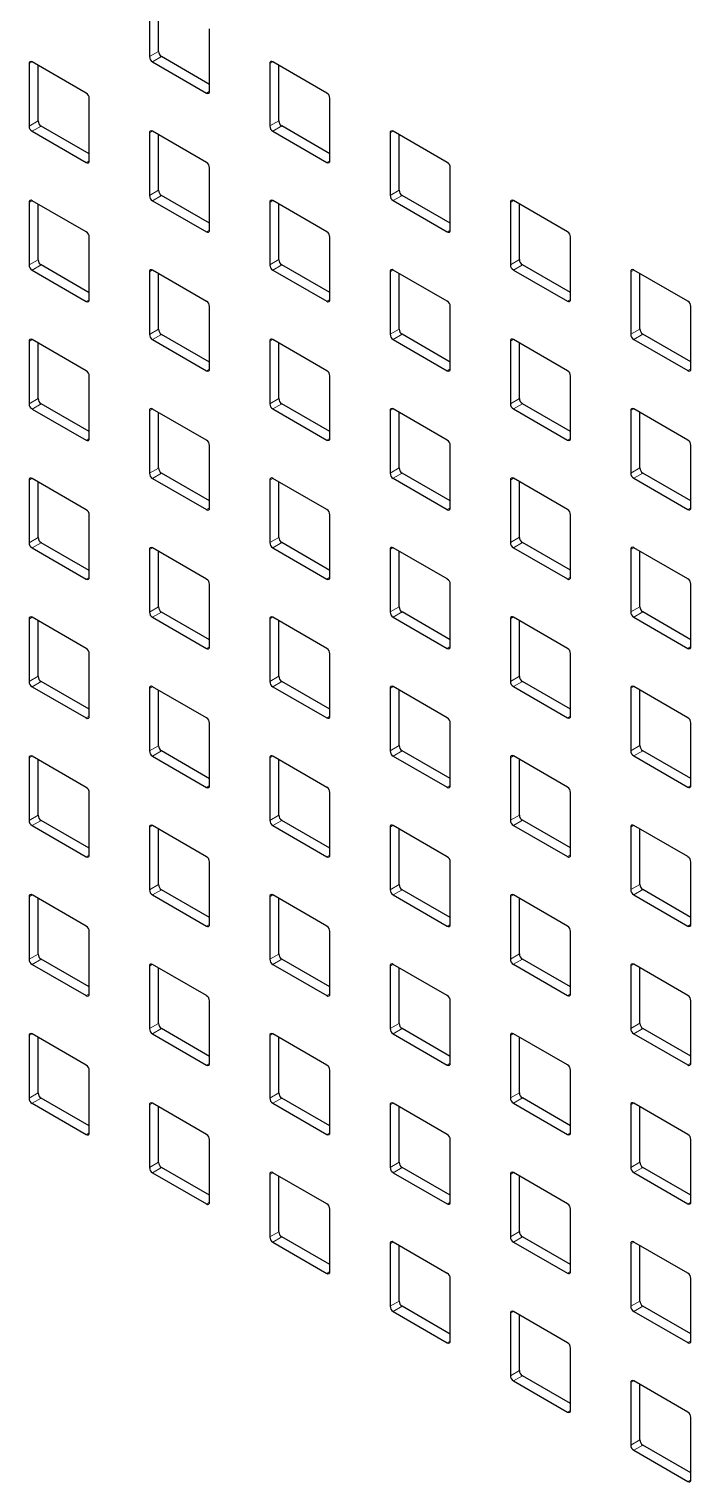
# Model space of a CAD drawing. Header units: millimetres. Extents: x -218071 to -203542, y 15363 to 51382.
# Drawn here: x -217074.35 to -217066.57, y 50834.92 to 50852 of the extents above; entities that cross this region are included whole.
import ezdxf

# ---------------------------------------------------------------- set-up
doc = ezdxf.new("R2010")
doc.units = ezdxf.units.MM
doc.header["$LTSCALE"] = 4
doc.layers.add('TPF-EQUIPEMENT', color=7, linetype='Continuous')

msp = doc.modelspace()

# ---------------------------------------------------------------- linework, layer by layer
at = {"layer": 'TPF-EQUIPEMENT', "color": 7, "linetype": 'Continuous', "lineweight": 25}
for p, q in [((-217072.935, 50852.415), (-217072.935, 50851.68)), ((-217072.829, 50851.741), (-217072.829, 50852.394)), ((-217072.228, 50851.272), (-217072.228, 50852.007)), ((-217072.228, 50851.353), (-217072.794, 50851.68)), ((-217074.349, 50851.598), (-217074.349, 50850.863)), ((-217073.678, 50851.251), (-217074.314, 50851.618)), ((-217074.243, 50850.924), (-217074.243, 50851.577)), ((-217072.9, 50851.619), (-217072.263, 50851.251)), ((-217071.521, 50851.599), (-217071.521, 50850.864)), ((-217070.849, 50851.252), (-217071.486, 50851.619)), ((-217071.415, 50850.925), (-217071.415, 50851.578)), ((-217073.642, 50850.455), (-217073.642, 50851.19)), ((-217070.814, 50850.456), (-217070.814, 50851.191)), ((-217074.314, 50850.802), (-217073.678, 50850.434)), ((-217073.642, 50850.536), (-217074.208, 50850.863)), ((-217072.263, 50850.435), (-217072.9, 50850.802)), ((-217071.486, 50850.802), (-217070.849, 50850.435)), ((-217070.814, 50850.537), (-217071.379, 50850.864)), ((-217069.435, 50850.436), (-217070.071, 50850.803)), ((-217072.935, 50850.782), (-217072.935, 50850.047)), ((-217072.829, 50850.108), (-217072.829, 50850.761)), ((-217070.107, 50850.782), (-217070.107, 50850.047)), ((-217070.001, 50850.109), (-217070.001, 50850.762)), ((-217072.228, 50849.639), (-217072.228, 50850.373)), ((-217069.4, 50849.639), (-217069.4, 50850.374)), ((-217074.349, 50849.965), (-217074.349, 50849.23)), ((-217073.678, 50849.618), (-217074.314, 50849.985)), ((-217074.243, 50849.291), (-217074.243, 50849.944)), ((-217072.9, 50849.985), (-217072.263, 50849.618)), ((-217072.228, 50849.72), (-217072.794, 50850.047)), ((-217071.521, 50849.965), (-217071.521, 50849.23)), ((-217070.849, 50849.619), (-217071.486, 50849.986)), ((-217071.415, 50849.292), (-217071.415, 50849.945)), ((-217070.071, 50849.986), (-217069.435, 50849.619)), ((-217069.4, 50849.721), (-217069.965, 50850.047)), ((-217068.692, 50849.966), (-217068.692, 50849.231)), ((-217068.021, 50849.619), (-217068.657, 50849.987)), ((-217068.586, 50849.292), (-217068.586, 50849.946)), ((-217073.642, 50848.821), (-217073.642, 50849.556)), ((-217070.814, 50848.822), (-217070.814, 50849.557)), ((-217067.985, 50848.823), (-217067.985, 50849.558)), ((-217074.314, 50849.168), (-217073.678, 50848.801)), ((-217073.642, 50848.903), (-217074.208, 50849.23)), ((-217072.935, 50849.148), (-217072.935, 50848.413)), ((-217072.263, 50848.801), (-217072.9, 50849.169)), ((-217072.829, 50848.475), (-217072.829, 50849.128)), ((-217071.486, 50849.169), (-217070.849, 50848.802)), ((-217070.814, 50848.904), (-217071.379, 50849.23)), ((-217070.107, 50849.149), (-217070.107, 50848.414)), ((-217069.435, 50848.802), (-217070.071, 50849.17)), ((-217070.001, 50848.475), (-217070.001, 50849.129)), ((-217068.657, 50849.17), (-217068.021, 50848.803)), ((-217067.985, 50848.905), (-217068.551, 50849.231)), ((-217067.278, 50849.15), (-217067.278, 50848.415)), ((-217066.607, 50848.803), (-217067.243, 50849.17)), ((-217067.172, 50848.476), (-217067.172, 50849.13)), ((-217069.4, 50848.006), (-217069.4, 50848.741)), ((-217066.571, 50848.007), (-217066.571, 50848.742)), ((-217072.228, 50848.005), (-217072.228, 50848.74)), ((-217072.228, 50848.087), (-217072.794, 50848.413)), ((-217069.4, 50848.088), (-217069.965, 50848.414)), ((-217066.571, 50848.089), (-217067.137, 50848.415)), ((-217074.349, 50848.331), (-217074.349, 50847.596)), ((-217073.678, 50847.984), (-217074.314, 50848.352)), ((-217074.243, 50847.657), (-217074.243, 50848.311)), ((-217072.9, 50848.352), (-217072.263, 50847.985)), ((-217071.521, 50848.332), (-217071.521, 50847.597)), ((-217070.849, 50847.985), (-217071.486, 50848.353)), ((-217071.415, 50847.658), (-217071.415, 50848.312)), ((-217070.071, 50848.353), (-217069.435, 50847.986)), ((-217068.692, 50848.333), (-217068.692, 50847.598)), ((-217068.021, 50847.986), (-217068.657, 50848.353)), ((-217068.586, 50847.659), (-217068.586, 50848.313)), ((-217067.243, 50848.354), (-217066.607, 50847.987)), ((-217073.642, 50847.188), (-217073.642, 50847.923)), ((-217070.814, 50847.189), (-217070.814, 50847.924)), ((-217067.985, 50847.19), (-217067.985, 50847.925)), ((-217073.642, 50847.27), (-217074.208, 50847.596)), ((-217070.814, 50847.271), (-217071.379, 50847.597)), ((-217067.985, 50847.271), (-217068.551, 50847.598)), ((-217074.314, 50847.535), (-217073.678, 50847.168)), ((-217072.935, 50847.515), (-217072.935, 50846.78)), ((-217072.263, 50847.168), (-217072.9, 50847.535)), ((-217072.829, 50846.841), (-217072.829, 50847.495)), ((-217071.486, 50847.536), (-217070.849, 50847.169)), ((-217070.107, 50847.516), (-217070.107, 50846.781)), ((-217069.435, 50847.169), (-217070.071, 50847.536)), ((-217070.001, 50846.842), (-217070.001, 50847.496)), ((-217068.657, 50847.537), (-217068.021, 50847.169)), ((-217067.278, 50847.517), (-217067.278, 50846.782)), ((-217066.607, 50847.17), (-217067.243, 50847.537)), ((-217067.172, 50846.843), (-217067.172, 50847.496)), ((-217072.228, 50846.372), (-217072.228, 50847.107)), ((-217069.4, 50846.373), (-217069.4, 50847.108)), ((-217066.571, 50846.374), (-217066.571, 50847.109)), ((-217074.349, 50846.698), (-217074.349, 50845.963)), ((-217073.678, 50846.351), (-217074.314, 50846.718)), ((-217072.9, 50846.719), (-217072.263, 50846.352)), ((-217072.228, 50846.454), (-217072.794, 50846.78)), ((-217071.521, 50846.699), (-217071.521, 50845.964)), ((-217070.849, 50846.352), (-217071.486, 50846.719)), ((-217070.071, 50846.72), (-217069.435, 50846.352)), ((-217069.4, 50846.454), (-217069.965, 50846.781)), ((-217068.692, 50846.7), (-217068.692, 50845.965)), ((-217068.021, 50846.353), (-217068.657, 50846.72)), ((-217067.243, 50846.721), (-217066.607, 50846.353)), ((-217066.571, 50846.455), (-217067.137, 50846.782)), ((-217074.243, 50846.024), (-217074.243, 50846.678)), ((-217071.415, 50846.025), (-217071.415, 50846.678)), ((-217068.586, 50846.026), (-217068.586, 50846.679)), ((-217073.642, 50845.555), (-217073.642, 50846.29)), ((-217070.814, 50845.556), (-217070.814, 50846.291)), ((-217067.985, 50845.557), (-217067.985, 50846.292)), ((-217074.314, 50845.902), (-217073.678, 50845.534)), ((-217073.642, 50845.636), (-217074.208, 50845.963)), ((-217072.935, 50845.882), (-217072.935, 50845.147)), ((-217072.263, 50845.535), (-217072.9, 50845.902)), ((-217072.829, 50845.208), (-217072.829, 50845.861)), ((-217071.486, 50845.903), (-217070.849, 50845.535)), ((-217070.814, 50845.637), (-217071.379, 50845.964)), ((-217070.107, 50845.883), (-217070.107, 50845.148)), ((-217069.435, 50845.536), (-217070.071, 50845.903)), ((-217070.001, 50845.209), (-217070.001, 50845.862)), ((-217068.657, 50845.903), (-217068.021, 50845.536)), ((-217067.985, 50845.638), (-217068.551, 50845.965)), ((-217067.278, 50845.883), (-217067.278, 50845.149)), ((-217066.607, 50845.537), (-217067.243, 50845.904)), ((-217067.172, 50845.21), (-217067.172, 50845.863)), ((-217072.228, 50844.739), (-217072.228, 50845.474)), ((-217069.4, 50844.74), (-217069.4, 50845.475)), ((-217066.571, 50844.74), (-217066.571, 50845.475)), ((-217074.349, 50845.065), (-217074.349, 50844.33)), ((-217073.678, 50844.718), (-217074.314, 50845.085)), ((-217074.243, 50844.391), (-217074.243, 50845.044)), ((-217072.9, 50845.086), (-217072.263, 50844.718)), ((-217072.228, 50844.82), (-217072.794, 50845.147)), ((-217071.521, 50845.066), (-217071.521, 50844.331)), ((-217070.849, 50844.719), (-217071.486, 50845.086)), ((-217071.415, 50844.392), (-217071.415, 50845.045)), ((-217070.071, 50845.086), (-217069.435, 50844.719)), ((-217069.4, 50844.821), (-217069.965, 50845.148)), ((-217068.692, 50845.066), (-217068.692, 50844.331)), ((-217068.021, 50844.72), (-217068.657, 50845.087)), ((-217068.586, 50844.393), (-217068.586, 50845.046)), ((-217067.243, 50845.087), (-217066.607, 50844.72)), ((-217066.571, 50844.822), (-217067.137, 50845.148)), ((-217073.642, 50843.922), (-217073.642, 50844.657)), ((-217070.814, 50843.922), (-217070.814, 50844.657)), ((-217067.985, 50843.923), (-217067.985, 50844.658)), ((-217073.642, 50844.003), (-217074.208, 50844.33)), ((-217070.814, 50844.004), (-217071.379, 50844.331)), ((-217067.985, 50844.005), (-217068.551, 50844.331)), ((-217074.314, 50844.268), (-217073.678, 50843.901)), ((-217072.935, 50844.248), (-217072.935, 50843.513)), ((-217072.263, 50843.902), (-217072.9, 50844.269)), ((-217072.829, 50843.575), (-217072.829, 50844.228)), ((-217071.486, 50844.269), (-217070.849, 50843.902)), ((-217070.107, 50844.249), (-217070.107, 50843.514)), ((-217069.435, 50843.902), (-217070.071, 50844.27)), ((-217070.001, 50843.576), (-217070.001, 50844.229)), ((-217068.657, 50844.27), (-217068.021, 50843.903)), ((-217067.278, 50844.25), (-217067.278, 50843.515)), ((-217066.607, 50843.903), (-217067.243, 50844.271)), ((-217067.172, 50843.576), (-217067.172, 50844.23)), ((-217072.228, 50843.105), (-217072.228, 50843.84)), ((-217069.4, 50843.106), (-217069.4, 50843.841)), ((-217066.571, 50843.107), (-217066.571, 50843.842)), ((-217073.678, 50843.085), (-217074.314, 50843.452)), ((-217072.9, 50843.452), (-217072.263, 50843.085)), ((-217072.228, 50843.187), (-217072.794, 50843.513)), ((-217070.849, 50843.085), (-217071.486, 50843.453)), ((-217070.071, 50843.453), (-217069.435, 50843.086)), ((-217069.4, 50843.188), (-217069.965, 50843.514)), ((-217068.021, 50843.086), (-217068.657, 50843.454)), ((-217067.243, 50843.454), (-217066.607, 50843.087)), ((-217066.571, 50843.189), (-217067.137, 50843.515)), ((-217074.349, 50843.431), (-217074.349, 50842.696)), ((-217074.243, 50842.758), (-217074.243, 50843.411)), ((-217071.521, 50843.432), (-217071.521, 50842.697)), ((-217071.415, 50842.758), (-217071.415, 50843.412)), ((-217068.692, 50843.433), (-217068.692, 50842.698)), ((-217068.586, 50842.759), (-217068.586, 50843.413)), ((-217073.642, 50842.288), (-217073.642, 50843.023)), ((-217070.814, 50842.289), (-217070.814, 50843.024)), ((-217067.985, 50842.29), (-217067.985, 50843.025)), ((-217074.314, 50842.635), (-217073.678, 50842.268)), ((-217073.642, 50842.37), (-217074.208, 50842.696)), ((-217072.935, 50842.615), (-217072.935, 50841.88)), ((-217072.263, 50842.268), (-217072.9, 50842.636)), ((-217072.829, 50841.941), (-217072.829, 50842.595)), ((-217071.486, 50842.636), (-217070.849, 50842.269)), ((-217070.814, 50842.371), (-217071.379, 50842.697)), ((-217070.107, 50842.616), (-217070.107, 50841.881)), ((-217069.435, 50842.269), (-217070.071, 50842.636)), ((-217070.001, 50841.942), (-217070.001, 50842.596)), ((-217068.657, 50842.637), (-217068.021, 50842.27)), ((-217067.985, 50842.372), (-217068.551, 50842.698)), ((-217067.278, 50842.617), (-217067.278, 50841.882)), ((-217066.607, 50842.27), (-217067.243, 50842.637)), ((-217067.172, 50841.943), (-217067.172, 50842.597)), ((-217072.228, 50841.472), (-217072.228, 50842.207)), ((-217069.4, 50841.473), (-217069.4, 50842.208)), ((-217066.571, 50841.474), (-217066.571, 50842.209)), ((-217074.349, 50841.798), (-217074.349, 50841.063)), ((-217073.678, 50841.451), (-217074.314, 50841.819)), ((-217074.243, 50841.124), (-217074.243, 50841.778)), ((-217072.9, 50841.819), (-217072.263, 50841.452)), ((-217072.228, 50841.554), (-217072.794, 50841.88)), ((-217071.521, 50841.799), (-217071.521, 50841.064)), ((-217070.849, 50841.452), (-217071.486, 50841.819)), ((-217071.415, 50841.125), (-217071.415, 50841.779)), ((-217070.071, 50841.82), (-217069.435, 50841.453)), ((-217069.4, 50841.555), (-217069.965, 50841.881)), ((-217068.692, 50841.8), (-217068.692, 50841.065)), ((-217068.021, 50841.453), (-217068.657, 50841.82)), ((-217068.586, 50841.126), (-217068.586, 50841.779)), ((-217067.243, 50841.821), (-217066.607, 50841.453)), ((-217066.571, 50841.555), (-217067.137, 50841.882)), ((-217073.642, 50840.655), (-217073.642, 50841.39)), ((-217070.814, 50840.656), (-217070.814, 50841.391)), ((-217067.985, 50840.657), (-217067.985, 50841.392)), ((-217073.642, 50840.737), (-217074.208, 50841.063)), ((-217070.814, 50840.737), (-217071.379, 50841.064)), ((-217067.985, 50840.738), (-217068.551, 50841.065)), ((-217074.314, 50841.002), (-217073.678, 50840.635)), ((-217072.935, 50840.982), (-217072.935, 50840.247)), ((-217072.263, 50840.635), (-217072.9, 50841.002)), ((-217072.829, 50840.308), (-217072.829, 50840.962)), ((-217071.486, 50841.003), (-217070.849, 50840.635)), ((-217070.107, 50840.983), (-217070.107, 50840.248)), ((-217069.435, 50840.636), (-217070.071, 50841.003)), ((-217070.001, 50840.309), (-217070.001, 50840.962)), ((-217068.657, 50841.004), (-217068.021, 50840.636)), ((-217067.278, 50840.984), (-217067.278, 50840.249)), ((-217066.607, 50840.637), (-217067.243, 50841.004)), ((-217067.172, 50840.31), (-217067.172, 50840.963)), ((-217072.228, 50839.839), (-217072.228, 50840.574)), ((-217069.4, 50839.84), (-217069.4, 50840.575)), ((-217066.571, 50839.841), (-217066.571, 50840.576)), ((-217072.228, 50839.92), (-217072.794, 50840.247)), ((-217069.4, 50839.921), (-217069.965, 50840.248)), ((-217066.571, 50839.922), (-217067.137, 50840.249)), ((-217074.349, 50840.165), (-217074.349, 50839.43)), ((-217073.678, 50839.818), (-217074.314, 50840.185)), ((-217074.243, 50839.491), (-217074.243, 50840.144)), ((-217072.9, 50840.186), (-217072.263, 50839.818)), ((-217071.521, 50840.166), (-217071.521, 50839.431)), ((-217070.849, 50839.819), (-217071.486, 50840.186)), ((-217071.415, 50839.492), (-217071.415, 50840.145)), ((-217070.071, 50840.187), (-217069.435, 50839.819)), ((-217068.692, 50840.167), (-217068.692, 50839.432)), ((-217068.021, 50839.82), (-217068.657, 50840.187)), ((-217068.586, 50839.493), (-217068.586, 50840.146)), ((-217067.243, 50840.187), (-217066.607, 50839.82)), ((-217073.642, 50839.022), (-217073.642, 50839.757)), ((-217070.814, 50839.023), (-217070.814, 50839.758)), ((-217067.985, 50839.023), (-217067.985, 50839.758)), ((-217074.314, 50839.369), (-217073.678, 50839.001)), ((-217073.642, 50839.103), (-217074.208, 50839.43)), ((-217072.935, 50839.349), (-217072.935, 50838.614)), ((-217072.263, 50839.002), (-217072.9, 50839.369)), ((-217071.486, 50839.369), (-217070.849, 50839.002)), ((-217070.814, 50839.104), (-217071.379, 50839.431)), ((-217070.107, 50839.349), (-217070.107, 50838.615)), ((-217069.435, 50839.003), (-217070.071, 50839.37)), ((-217068.657, 50839.37), (-217068.021, 50839.003)), ((-217067.985, 50839.105), (-217068.551, 50839.432)), ((-217067.278, 50839.35), (-217067.278, 50838.615)), ((-217066.607, 50839.003), (-217067.243, 50839.371)), ((-217072.829, 50838.675), (-217072.829, 50839.328)), ((-217070.001, 50838.676), (-217070.001, 50839.329)), ((-217067.172, 50838.677), (-217067.172, 50839.33)), ((-217072.228, 50838.206), (-217072.228, 50838.941)), ((-217069.4, 50838.206), (-217069.4, 50838.941)), ((-217066.571, 50838.207), (-217066.571, 50838.942)), ((-217072.9, 50838.552), (-217072.263, 50838.185)), ((-217072.228, 50838.287), (-217072.794, 50838.614)), ((-217071.521, 50838.532), (-217071.521, 50837.797)), ((-217070.849, 50838.186), (-217071.486, 50838.553)), ((-217071.415, 50837.859), (-217071.415, 50838.512)), ((-217070.071, 50838.553), (-217069.435, 50838.186)), ((-217069.4, 50838.288), (-217069.965, 50838.614)), ((-217068.692, 50838.533), (-217068.692, 50837.798)), ((-217068.021, 50838.186), (-217068.657, 50838.554)), ((-217068.586, 50837.86), (-217068.586, 50838.513)), ((-217067.243, 50838.554), (-217066.607, 50838.187)), ((-217066.571, 50838.289), (-217067.137, 50838.615)), ((-217070.814, 50837.389), (-217070.814, 50838.124)), ((-217067.985, 50837.39), (-217067.985, 50838.125)), ((-217071.486, 50837.736), (-217070.849, 50837.369)), ((-217070.814, 50837.471), (-217071.379, 50837.797)), ((-217070.107, 50837.716), (-217070.107, 50836.981)), ((-217069.435, 50837.369), (-217070.071, 50837.737)), ((-217070.001, 50837.042), (-217070.001, 50837.696)), ((-217068.657, 50837.737), (-217068.021, 50837.37)), ((-217067.985, 50837.472), (-217068.551, 50837.798)), ((-217067.278, 50837.717), (-217067.278, 50836.982)), ((-217066.607, 50837.37), (-217067.243, 50837.737)), ((-217067.172, 50837.043), (-217067.172, 50837.697)), ((-217069.4, 50836.573), (-217069.4, 50837.308)), ((-217066.571, 50836.574), (-217066.571, 50837.309)), ((-217069.4, 50836.655), (-217069.965, 50836.981)), ((-217066.571, 50836.656), (-217067.137, 50836.982)), ((-217070.071, 50836.92), (-217069.435, 50836.553)), ((-217068.692, 50836.9), (-217068.692, 50836.165)), ((-217068.021, 50836.553), (-217068.657, 50836.92)), ((-217068.586, 50836.226), (-217068.586, 50836.88)), ((-217067.243, 50836.921), (-217066.607, 50836.554)), ((-217067.985, 50835.757), (-217067.985, 50836.492)), ((-217068.657, 50836.104), (-217068.021, 50835.736)), ((-217067.985, 50835.839), (-217068.551, 50836.165)), ((-217066.607, 50835.737), (-217067.243, 50836.104)), ((-217067.278, 50836.084), (-217067.278, 50835.349)), ((-217067.172, 50835.41), (-217067.172, 50836.063)), ((-217066.571, 50834.941), (-217066.571, 50835.676)), ((-217067.243, 50835.288), (-217066.607, 50834.92)), ((-217066.571, 50835.022), (-217067.137, 50835.349))]:
    msp.add_line(p, q, dxfattribs=at)
at = {"layer": 'TPF-EQUIPEMENT', "color": 8, "linetype": 'Continuous', "lineweight": 18}
for p, q in [((-217072.829, 50851.741), (-217072.935, 50851.68)), ((-217072.794, 50851.68), (-217072.9, 50851.619)), ((-217074.314, 50851.618), (-217074.349, 50851.598)), ((-217071.486, 50851.619), (-217071.521, 50851.599)), ((-217072.228, 50851.272), (-217072.263, 50851.251)), ((-217074.243, 50850.924), (-217074.349, 50850.863)), ((-217074.208, 50850.863), (-217074.314, 50850.802)), ((-217072.9, 50850.802), (-217072.935, 50850.782)), ((-217071.415, 50850.925), (-217071.521, 50850.864)), ((-217071.379, 50850.864), (-217071.486, 50850.802)), ((-217070.071, 50850.803), (-217070.107, 50850.782)), ((-217073.642, 50850.455), (-217073.678, 50850.434)), ((-217070.814, 50850.456), (-217070.849, 50850.435)), ((-217072.829, 50850.108), (-217072.935, 50850.047)), ((-217070.001, 50850.109), (-217070.107, 50850.047)), ((-217074.314, 50849.985), (-217074.349, 50849.965)), ((-217072.794, 50850.047), (-217072.9, 50849.985)), ((-217071.486, 50849.986), (-217071.521, 50849.965)), ((-217069.965, 50850.047), (-217070.071, 50849.986)), ((-217068.657, 50849.987), (-217068.692, 50849.966)), ((-217072.228, 50849.638), (-217072.263, 50849.618)), ((-217069.4, 50849.639), (-217069.435, 50849.619)), ((-217074.243, 50849.291), (-217074.349, 50849.23)), ((-217071.415, 50849.292), (-217071.521, 50849.23)), ((-217068.586, 50849.292), (-217068.692, 50849.231)), ((-217074.208, 50849.23), (-217074.314, 50849.168)), ((-217072.9, 50849.169), (-217072.935, 50849.148)), ((-217071.379, 50849.23), (-217071.486, 50849.169)), ((-217070.071, 50849.17), (-217070.107, 50849.149)), ((-217068.551, 50849.231), (-217068.657, 50849.17)), ((-217067.243, 50849.17), (-217067.278, 50849.15)), ((-217073.642, 50848.821), (-217073.678, 50848.801)), ((-217070.814, 50848.822), (-217070.849, 50848.802)), ((-217067.985, 50848.823), (-217068.021, 50848.803)), ((-217072.829, 50848.475), (-217072.935, 50848.413)), ((-217072.794, 50848.413), (-217072.9, 50848.352)), ((-217070.001, 50848.475), (-217070.107, 50848.414)), ((-217069.965, 50848.414), (-217070.071, 50848.353)), ((-217067.172, 50848.476), (-217067.278, 50848.415)), ((-217067.137, 50848.415), (-217067.243, 50848.354)), ((-217074.314, 50848.352), (-217074.349, 50848.331)), ((-217071.486, 50848.353), (-217071.521, 50848.332)), ((-217068.657, 50848.353), (-217068.692, 50848.333)), ((-217072.228, 50848.005), (-217072.263, 50847.985)), ((-217069.4, 50848.006), (-217069.435, 50847.986)), ((-217066.571, 50848.007), (-217066.607, 50847.987)), ((-217074.243, 50847.657), (-217074.349, 50847.596)), ((-217074.208, 50847.596), (-217074.314, 50847.535)), ((-217071.415, 50847.658), (-217071.521, 50847.597)), ((-217071.379, 50847.597), (-217071.486, 50847.536)), ((-217068.586, 50847.659), (-217068.692, 50847.598)), ((-217068.551, 50847.598), (-217068.657, 50847.537)), ((-217072.9, 50847.535), (-217072.935, 50847.515)), ((-217070.071, 50847.536), (-217070.107, 50847.516)), ((-217067.243, 50847.537), (-217067.278, 50847.517)), ((-217073.642, 50847.188), (-217073.678, 50847.168)), ((-217070.814, 50847.189), (-217070.849, 50847.169)), ((-217067.985, 50847.19), (-217068.021, 50847.169)), ((-217074.314, 50846.718), (-217074.349, 50846.698)), ((-217072.829, 50846.841), (-217072.935, 50846.78)), ((-217072.794, 50846.78), (-217072.9, 50846.719)), ((-217071.486, 50846.719), (-217071.521, 50846.699)), ((-217070.001, 50846.842), (-217070.107, 50846.781)), ((-217069.965, 50846.781), (-217070.071, 50846.72)), ((-217068.657, 50846.72), (-217068.692, 50846.7)), ((-217067.172, 50846.843), (-217067.278, 50846.782)), ((-217067.137, 50846.782), (-217067.243, 50846.721)), ((-217072.228, 50846.372), (-217072.263, 50846.352)), ((-217069.4, 50846.373), (-217069.435, 50846.352)), ((-217066.571, 50846.374), (-217066.607, 50846.353)), ((-217074.243, 50846.024), (-217074.349, 50845.963)), ((-217071.415, 50846.025), (-217071.521, 50845.964)), ((-217068.586, 50846.026), (-217068.692, 50845.965)), ((-217074.208, 50845.963), (-217074.314, 50845.902)), ((-217072.9, 50845.902), (-217072.935, 50845.882)), ((-217071.379, 50845.964), (-217071.486, 50845.903)), ((-217070.071, 50845.903), (-217070.107, 50845.883)), ((-217068.551, 50845.965), (-217068.657, 50845.903)), ((-217067.243, 50845.904), (-217067.278, 50845.883)), ((-217073.642, 50845.555), (-217073.678, 50845.534)), ((-217070.814, 50845.556), (-217070.849, 50845.535)), ((-217067.985, 50845.557), (-217068.021, 50845.536)), ((-217072.829, 50845.208), (-217072.935, 50845.147)), ((-217070.001, 50845.209), (-217070.107, 50845.148)), ((-217067.172, 50845.21), (-217067.278, 50845.149)), ((-217074.314, 50845.085), (-217074.349, 50845.065)), ((-217072.794, 50845.147), (-217072.9, 50845.086)), ((-217071.486, 50845.086), (-217071.521, 50845.066)), ((-217069.965, 50845.148), (-217070.071, 50845.086)), ((-217068.657, 50845.087), (-217068.692, 50845.066)), ((-217067.137, 50845.148), (-217067.243, 50845.087)), ((-217072.228, 50844.739), (-217072.263, 50844.718)), ((-217069.4, 50844.74), (-217069.435, 50844.719)), ((-217066.571, 50844.74), (-217066.607, 50844.72)), ((-217074.243, 50844.391), (-217074.349, 50844.33)), ((-217074.208, 50844.33), (-217074.314, 50844.268)), ((-217071.415, 50844.392), (-217071.521, 50844.331)), ((-217071.379, 50844.331), (-217071.486, 50844.269)), ((-217068.586, 50844.393), (-217068.692, 50844.331)), ((-217068.551, 50844.331), (-217068.657, 50844.27)), ((-217072.9, 50844.269), (-217072.935, 50844.248)), ((-217070.071, 50844.27), (-217070.107, 50844.249)), ((-217067.243, 50844.271), (-217067.278, 50844.25)), ((-217073.642, 50843.922), (-217073.678, 50843.901)), ((-217070.814, 50843.922), (-217070.849, 50843.902)), ((-217067.985, 50843.923), (-217068.021, 50843.903)), ((-217074.314, 50843.452), (-217074.349, 50843.431)), ((-217072.829, 50843.575), (-217072.935, 50843.513)), ((-217072.794, 50843.513), (-217072.9, 50843.452)), ((-217071.486, 50843.453), (-217071.521, 50843.432)), ((-217070.001, 50843.576), (-217070.107, 50843.514)), ((-217069.965, 50843.514), (-217070.071, 50843.453)), ((-217068.657, 50843.454), (-217068.692, 50843.433)), ((-217067.172, 50843.576), (-217067.278, 50843.515)), ((-217067.137, 50843.515), (-217067.243, 50843.454)), ((-217072.228, 50843.105), (-217072.263, 50843.085)), ((-217069.4, 50843.106), (-217069.435, 50843.086)), ((-217066.571, 50843.107), (-217066.607, 50843.087)), ((-217068.586, 50842.759), (-217068.692, 50842.698)), ((-217074.243, 50842.758), (-217074.349, 50842.696)), ((-217074.208, 50842.696), (-217074.314, 50842.635)), ((-217072.9, 50842.636), (-217072.935, 50842.615)), ((-217071.415, 50842.758), (-217071.521, 50842.697)), ((-217071.379, 50842.697), (-217071.486, 50842.636)), ((-217070.071, 50842.636), (-217070.107, 50842.616)), ((-217068.551, 50842.698), (-217068.657, 50842.637)), ((-217067.243, 50842.637), (-217067.278, 50842.617)), ((-217073.642, 50842.288), (-217073.678, 50842.268)), ((-217070.814, 50842.289), (-217070.849, 50842.269)), ((-217067.985, 50842.29), (-217068.021, 50842.27)), ((-217072.829, 50841.941), (-217072.935, 50841.88)), ((-217070.001, 50841.942), (-217070.107, 50841.881)), ((-217067.172, 50841.943), (-217067.278, 50841.882)), ((-217074.314, 50841.819), (-217074.349, 50841.798)), ((-217072.794, 50841.88), (-217072.9, 50841.819)), ((-217071.486, 50841.819), (-217071.521, 50841.799)), ((-217069.965, 50841.881), (-217070.071, 50841.82)), ((-217068.657, 50841.82), (-217068.692, 50841.8)), ((-217067.137, 50841.882), (-217067.243, 50841.821)), ((-217072.228, 50841.472), (-217072.263, 50841.452)), ((-217069.4, 50841.473), (-217069.435, 50841.453)), ((-217066.571, 50841.474), (-217066.607, 50841.453)), ((-217074.243, 50841.124), (-217074.349, 50841.063)), ((-217074.208, 50841.063), (-217074.314, 50841.002)), ((-217071.415, 50841.125), (-217071.521, 50841.064)), ((-217071.379, 50841.064), (-217071.486, 50841.003)), ((-217068.586, 50841.126), (-217068.692, 50841.065)), ((-217068.551, 50841.065), (-217068.657, 50841.004)), ((-217072.9, 50841.002), (-217072.935, 50840.982)), ((-217070.071, 50841.003), (-217070.107, 50840.983)), ((-217067.243, 50841.004), (-217067.278, 50840.984)), ((-217073.642, 50840.655), (-217073.678, 50840.635)), ((-217070.814, 50840.656), (-217070.849, 50840.635)), ((-217067.985, 50840.657), (-217068.021, 50840.636)), ((-217072.829, 50840.308), (-217072.935, 50840.247)), ((-217072.794, 50840.247), (-217072.9, 50840.186)), ((-217070.001, 50840.309), (-217070.107, 50840.248)), ((-217069.965, 50840.248), (-217070.071, 50840.187)), ((-217067.172, 50840.31), (-217067.278, 50840.249)), ((-217067.137, 50840.249), (-217067.243, 50840.187)), ((-217074.314, 50840.185), (-217074.349, 50840.165)), ((-217071.486, 50840.186), (-217071.521, 50840.166)), ((-217068.657, 50840.187), (-217068.692, 50840.167)), ((-217072.228, 50839.839), (-217072.263, 50839.818)), ((-217069.4, 50839.84), (-217069.435, 50839.819)), ((-217066.571, 50839.841), (-217066.607, 50839.82)), ((-217074.243, 50839.491), (-217074.349, 50839.43)), ((-217074.208, 50839.43), (-217074.314, 50839.369)), ((-217072.9, 50839.369), (-217072.935, 50839.349)), ((-217071.415, 50839.492), (-217071.521, 50839.431)), ((-217071.379, 50839.431), (-217071.486, 50839.369)), ((-217070.071, 50839.37), (-217070.107, 50839.349)), ((-217068.586, 50839.493), (-217068.692, 50839.432)), ((-217068.551, 50839.432), (-217068.657, 50839.37)), ((-217067.243, 50839.371), (-217067.278, 50839.35)), ((-217073.642, 50839.022), (-217073.678, 50839.001)), ((-217070.814, 50839.023), (-217070.849, 50839.002)), ((-217067.985, 50839.023), (-217068.021, 50839.003)), ((-217072.829, 50838.675), (-217072.935, 50838.614)), ((-217070.001, 50838.676), (-217070.107, 50838.615)), ((-217067.172, 50838.677), (-217067.278, 50838.615)), ((-217072.794, 50838.614), (-217072.9, 50838.552)), ((-217071.486, 50838.553), (-217071.521, 50838.532)), ((-217069.965, 50838.614), (-217070.071, 50838.553)), ((-217068.657, 50838.554), (-217068.692, 50838.533)), ((-217067.137, 50838.615), (-217067.243, 50838.554)), ((-217072.228, 50838.206), (-217072.263, 50838.185)), ((-217069.4, 50838.206), (-217069.435, 50838.186)), ((-217066.571, 50838.207), (-217066.607, 50838.187)), ((-217071.415, 50837.859), (-217071.521, 50837.797)), ((-217068.586, 50837.86), (-217068.692, 50837.798)), ((-217071.379, 50837.797), (-217071.486, 50837.736)), ((-217070.071, 50837.737), (-217070.107, 50837.716)), ((-217068.551, 50837.798), (-217068.657, 50837.737)), ((-217067.243, 50837.737), (-217067.278, 50837.717)), ((-217070.814, 50837.389), (-217070.849, 50837.369)), ((-217067.985, 50837.39), (-217068.021, 50837.37)), ((-217070.001, 50837.042), (-217070.107, 50836.981)), ((-217069.965, 50836.981), (-217070.071, 50836.92)), ((-217067.172, 50837.043), (-217067.278, 50836.982)), ((-217067.137, 50836.982), (-217067.243, 50836.921)), ((-217068.657, 50836.92), (-217068.692, 50836.9)), ((-217069.4, 50836.573), (-217069.435, 50836.553)), ((-217066.571, 50836.574), (-217066.607, 50836.554)), ((-217068.586, 50836.226), (-217068.692, 50836.165)), ((-217068.551, 50836.165), (-217068.657, 50836.104)), ((-217067.243, 50836.104), (-217067.278, 50836.084)), ((-217067.985, 50835.757), (-217068.021, 50835.736)), ((-217067.172, 50835.41), (-217067.278, 50835.349)), ((-217067.137, 50835.349), (-217067.243, 50835.288)), ((-217066.571, 50834.941), (-217066.607, 50834.92))]:
    msp.add_line(p, q, dxfattribs=at)
at = {"layer": 'TPF-EQUIPEMENT', "color": 7, "linetype": 'Continuous', "lineweight": 25}
for centre, radius, start, end in [((-217072.858, 50851.683), 0.0768, 182.6023, 237.3977), ((-217072.752, 50851.745), 0.0768, 182.6023, 237.3977), ((-217074.328, 50851.601), 0.0218, 50.815, 189.2203), ((-217071.499, 50851.602), 0.0218, 50.815, 189.2203), ((-217073.719, 50851.186), 0.0768, 2.6023, 57.3977), ((-217072.25, 50851.268), 0.0218, 230.815, 9.2203), ((-217070.891, 50851.187), 0.0768, 2.6023, 57.3977), ((-217074.273, 50850.866), 0.0768, 182.6023, 237.3977), ((-217074.167, 50850.928), 0.0768, 182.6023, 237.3977), ((-217072.914, 50850.785), 0.0218, 50.815, 189.2203), ((-217071.444, 50850.867), 0.0768, 182.6023, 237.3977), ((-217071.338, 50850.928), 0.0768, 182.6023, 237.3977), ((-217070.085, 50850.786), 0.0218, 50.815, 189.2203), ((-217073.664, 50850.451), 0.0218, 230.815, 9.2203), ((-217070.835, 50850.452), 0.0218, 230.815, 9.2203), ((-217072.305, 50850.37), 0.0768, 2.6023, 57.3977), ((-217069.476, 50850.371), 0.0768, 2.6023, 57.3977), ((-217072.752, 50850.111), 0.0768, 182.6023, 237.3977), ((-217069.924, 50850.112), 0.0768, 182.6023, 237.3977), ((-217074.328, 50849.968), 0.0218, 50.815, 189.2203), ((-217072.858, 50850.05), 0.0768, 182.6023, 237.3977), ((-217071.499, 50849.969), 0.0218, 50.815, 189.2203), ((-217070.03, 50850.051), 0.0768, 182.6023, 237.3977), ((-217068.671, 50849.97), 0.0218, 50.815, 189.2203), ((-217073.719, 50849.553), 0.0768, 2.6023, 57.3977), ((-217072.25, 50849.635), 0.0218, 230.815, 9.2203), ((-217070.891, 50849.554), 0.0768, 2.6023, 57.3977), ((-217069.421, 50849.636), 0.0218, 230.815, 9.2203), ((-217068.062, 50849.555), 0.0768, 2.6023, 57.3977), ((-217074.167, 50849.294), 0.0768, 182.6023, 237.3977), ((-217071.338, 50849.295), 0.0768, 182.6023, 237.3977), ((-217068.51, 50849.296), 0.0768, 182.6023, 237.3977), ((-217074.273, 50849.233), 0.0768, 182.6023, 237.3977), ((-217072.914, 50849.152), 0.0218, 50.815, 189.2203), ((-217071.444, 50849.234), 0.0768, 182.6023, 237.3977), ((-217070.085, 50849.153), 0.0218, 50.815, 189.2203), ((-217068.616, 50849.235), 0.0768, 182.6023, 237.3977), ((-217067.257, 50849.154), 0.0218, 50.815, 189.2203), ((-217073.664, 50848.818), 0.0218, 230.815, 9.2203), ((-217072.305, 50848.737), 0.0768, 2.6023, 57.3977), ((-217070.835, 50848.819), 0.0218, 230.815, 9.2203), ((-217069.476, 50848.738), 0.0768, 2.6023, 57.3977), ((-217068.007, 50848.82), 0.0218, 230.815, 9.2203), ((-217066.648, 50848.738), 0.0768, 2.6023, 57.3977), ((-217072.858, 50848.417), 0.0768, 182.6023, 237.3977), ((-217072.752, 50848.478), 0.0768, 182.6023, 237.3977), ((-217070.03, 50848.418), 0.0768, 182.6023, 237.3977), ((-217069.924, 50848.479), 0.0768, 182.6023, 237.3977), ((-217067.202, 50848.419), 0.0768, 182.6023, 237.3977), ((-217067.095, 50848.48), 0.0768, 182.6023, 237.3977), ((-217074.328, 50848.335), 0.0218, 50.815, 189.2203), ((-217071.499, 50848.336), 0.0218, 50.815, 189.2203), ((-217068.671, 50848.336), 0.0218, 50.815, 189.2203), ((-217073.719, 50847.92), 0.0768, 2.6023, 57.3977), ((-217072.25, 50848.002), 0.0218, 230.815, 9.2203), ((-217070.891, 50847.921), 0.0768, 2.6023, 57.3977), ((-217069.421, 50848.003), 0.0218, 230.815, 9.2203), ((-217068.062, 50847.921), 0.0768, 2.6023, 57.3977), ((-217066.593, 50848.003), 0.0218, 230.815, 9.2203), ((-217074.273, 50847.6), 0.0768, 182.6023, 237.3977), ((-217074.167, 50847.661), 0.0768, 182.6023, 237.3977), ((-217071.444, 50847.601), 0.0768, 182.6023, 237.3977), ((-217071.338, 50847.662), 0.0768, 182.6023, 237.3977), ((-217068.616, 50847.601), 0.0768, 182.6023, 237.3977), ((-217068.51, 50847.663), 0.0768, 182.6023, 237.3977), ((-217072.914, 50847.519), 0.0218, 50.815, 189.2203), ((-217070.085, 50847.519), 0.0218, 50.815, 189.2203), ((-217067.257, 50847.52), 0.0218, 50.815, 189.2203), ((-217073.664, 50847.185), 0.0218, 230.815, 9.2203), ((-217072.305, 50847.103), 0.0768, 2.6023, 57.3977), ((-217070.835, 50847.186), 0.0218, 230.815, 9.2203), ((-217069.476, 50847.104), 0.0768, 2.6023, 57.3977), ((-217068.007, 50847.186), 0.0218, 230.815, 9.2203), ((-217066.648, 50847.105), 0.0768, 2.6023, 57.3977), ((-217074.328, 50846.701), 0.0218, 50.815, 189.2203), ((-217072.858, 50846.784), 0.0768, 182.6023, 237.3977), ((-217072.752, 50846.845), 0.0768, 182.6023, 237.3977), ((-217071.499, 50846.702), 0.0218, 50.815, 189.2203), ((-217070.03, 50846.784), 0.0768, 182.6023, 237.3977), ((-217069.924, 50846.846), 0.0768, 182.6023, 237.3977), ((-217068.671, 50846.703), 0.0218, 50.815, 189.2203), ((-217067.202, 50846.785), 0.0768, 182.6023, 237.3977), ((-217067.095, 50846.846), 0.0768, 182.6023, 237.3977), ((-217073.719, 50846.286), 0.0768, 2.6023, 57.3977), ((-217072.25, 50846.368), 0.0218, 230.815, 9.2203), ((-217070.891, 50846.287), 0.0768, 2.6023, 57.3977), ((-217069.421, 50846.369), 0.0218, 230.815, 9.2203), ((-217068.062, 50846.288), 0.0768, 2.6023, 57.3977), ((-217066.593, 50846.37), 0.0218, 230.815, 9.2203), ((-217074.167, 50846.028), 0.0768, 182.6023, 237.3977), ((-217071.338, 50846.029), 0.0768, 182.6023, 237.3977), ((-217068.51, 50846.029), 0.0768, 182.6023, 237.3977), ((-217074.273, 50845.966), 0.0768, 182.6023, 237.3977), ((-217072.914, 50845.885), 0.0218, 50.815, 189.2203), ((-217071.444, 50845.967), 0.0768, 182.6023, 237.3977), ((-217070.085, 50845.886), 0.0218, 50.815, 189.2203), ((-217068.616, 50845.968), 0.0768, 182.6023, 237.3977), ((-217067.257, 50845.887), 0.0218, 50.815, 189.2203), ((-217073.664, 50845.551), 0.0218, 230.815, 9.2203), ((-217072.305, 50845.47), 0.0768, 2.6023, 57.3977), ((-217070.835, 50845.552), 0.0218, 230.815, 9.2203), ((-217069.476, 50845.471), 0.0768, 2.6023, 57.3977), ((-217068.007, 50845.553), 0.0218, 230.815, 9.2203), ((-217066.648, 50845.472), 0.0768, 2.6023, 57.3977), ((-217072.752, 50845.211), 0.0768, 182.6023, 237.3977), ((-217069.924, 50845.212), 0.0768, 182.6023, 237.3977), ((-217067.095, 50845.213), 0.0768, 182.6023, 237.3977), ((-217074.328, 50845.068), 0.0218, 50.815, 189.2203), ((-217072.858, 50845.15), 0.0768, 182.6023, 237.3977), ((-217071.499, 50845.069), 0.0218, 50.815, 189.2203), ((-217070.03, 50845.151), 0.0768, 182.6023, 237.3977), ((-217068.671, 50845.07), 0.0218, 50.815, 189.2203), ((-217067.202, 50845.152), 0.0768, 182.6023, 237.3977), ((-217073.719, 50844.653), 0.0768, 2.6023, 57.3977), ((-217072.25, 50844.735), 0.0218, 230.815, 9.2203), ((-217070.891, 50844.654), 0.0768, 2.6023, 57.3977), ((-217069.421, 50844.736), 0.0218, 230.815, 9.2203), ((-217068.062, 50844.655), 0.0768, 2.6023, 57.3977), ((-217066.593, 50844.737), 0.0218, 230.815, 9.2203), ((-217074.273, 50844.333), 0.0768, 182.6023, 237.3977), ((-217074.167, 50844.394), 0.0768, 182.6023, 237.3977), ((-217071.444, 50844.334), 0.0768, 182.6023, 237.3977), ((-217071.338, 50844.395), 0.0768, 182.6023, 237.3977), ((-217068.616, 50844.335), 0.0768, 182.6023, 237.3977), ((-217068.51, 50844.396), 0.0768, 182.6023, 237.3977), ((-217072.914, 50844.252), 0.0218, 50.815, 189.2203), ((-217070.085, 50844.253), 0.0218, 50.815, 189.2203), ((-217067.257, 50844.254), 0.0218, 50.815, 189.2203), ((-217073.664, 50843.918), 0.0218, 230.815, 9.2203), ((-217072.305, 50843.837), 0.0768, 2.6023, 57.3977), ((-217070.835, 50843.919), 0.0218, 230.815, 9.2203), ((-217069.476, 50843.838), 0.0768, 2.6023, 57.3977), ((-217068.007, 50843.92), 0.0218, 230.815, 9.2203), ((-217066.648, 50843.839), 0.0768, 2.6023, 57.3977), ((-217074.328, 50843.435), 0.0218, 50.815, 189.2203), ((-217072.858, 50843.517), 0.0768, 182.6023, 237.3977), ((-217072.752, 50843.578), 0.0768, 182.6023, 237.3977), ((-217071.499, 50843.436), 0.0218, 50.815, 189.2203), ((-217070.03, 50843.518), 0.0768, 182.6023, 237.3977), ((-217069.924, 50843.579), 0.0768, 182.6023, 237.3977), ((-217068.671, 50843.437), 0.0218, 50.815, 189.2203), ((-217067.202, 50843.519), 0.0768, 182.6023, 237.3977), ((-217067.095, 50843.58), 0.0768, 182.6023, 237.3977), ((-217072.25, 50843.102), 0.0218, 230.815, 9.2203), ((-217069.421, 50843.103), 0.0218, 230.815, 9.2203), ((-217066.593, 50843.104), 0.0218, 230.815, 9.2203), ((-217073.719, 50843.02), 0.0768, 2.6023, 57.3977), ((-217070.891, 50843.021), 0.0768, 2.6023, 57.3977), ((-217068.062, 50843.022), 0.0768, 2.6023, 57.3977), ((-217068.51, 50842.763), 0.0768, 182.6023, 237.3977), ((-217074.273, 50842.7), 0.0768, 182.6023, 237.3977), ((-217074.167, 50842.761), 0.0768, 182.6023, 237.3977), ((-217072.914, 50842.619), 0.0218, 50.815, 189.2203), ((-217071.444, 50842.701), 0.0768, 182.6023, 237.3977), ((-217071.338, 50842.762), 0.0768, 182.6023, 237.3977), ((-217070.085, 50842.62), 0.0218, 50.815, 189.2203), ((-217068.616, 50842.702), 0.0768, 182.6023, 237.3977), ((-217067.257, 50842.62), 0.0218, 50.815, 189.2203), ((-217073.664, 50842.285), 0.0218, 230.815, 9.2203), ((-217072.305, 50842.204), 0.0768, 2.6023, 57.3977), ((-217070.835, 50842.286), 0.0218, 230.815, 9.2203), ((-217069.476, 50842.204), 0.0768, 2.6023, 57.3977), ((-217068.007, 50842.287), 0.0218, 230.815, 9.2203), ((-217066.648, 50842.205), 0.0768, 2.6023, 57.3977), ((-217072.752, 50841.945), 0.0768, 182.6023, 237.3977), ((-217069.924, 50841.946), 0.0768, 182.6023, 237.3977), ((-217067.095, 50841.947), 0.0768, 182.6023, 237.3977), ((-217074.328, 50841.802), 0.0218, 50.815, 189.2203), ((-217072.858, 50841.884), 0.0768, 182.6023, 237.3977), ((-217071.499, 50841.802), 0.0218, 50.815, 189.2203), ((-217070.03, 50841.885), 0.0768, 182.6023, 237.3977), ((-217068.671, 50841.803), 0.0218, 50.815, 189.2203), ((-217067.202, 50841.885), 0.0768, 182.6023, 237.3977), ((-217073.719, 50841.387), 0.0768, 2.6023, 57.3977), ((-217072.25, 50841.469), 0.0218, 230.815, 9.2203), ((-217070.891, 50841.387), 0.0768, 2.6023, 57.3977), ((-217069.421, 50841.469), 0.0218, 230.815, 9.2203), ((-217068.062, 50841.388), 0.0768, 2.6023, 57.3977), ((-217066.593, 50841.47), 0.0218, 230.815, 9.2203), ((-217074.273, 50841.067), 0.0768, 182.6023, 237.3977), ((-217074.167, 50841.128), 0.0768, 182.6023, 237.3977), ((-217071.444, 50841.067), 0.0768, 182.6023, 237.3977), ((-217071.338, 50841.129), 0.0768, 182.6023, 237.3977), ((-217068.616, 50841.068), 0.0768, 182.6023, 237.3977), ((-217068.51, 50841.13), 0.0768, 182.6023, 237.3977), ((-217072.914, 50840.985), 0.0218, 50.815, 189.2203), ((-217070.085, 50840.986), 0.0218, 50.815, 189.2203), ((-217067.257, 50840.987), 0.0218, 50.815, 189.2203), ((-217073.664, 50840.652), 0.0218, 230.815, 9.2203), ((-217072.305, 50840.57), 0.0768, 2.6023, 57.3977), ((-217070.835, 50840.652), 0.0218, 230.815, 9.2203), ((-217069.476, 50840.571), 0.0768, 2.6023, 57.3977), ((-217068.007, 50840.653), 0.0218, 230.815, 9.2203), ((-217066.648, 50840.572), 0.0768, 2.6023, 57.3977), ((-217072.858, 50840.25), 0.0768, 182.6023, 237.3977), ((-217072.752, 50840.312), 0.0768, 182.6023, 237.3977), ((-217070.03, 50840.251), 0.0768, 182.6023, 237.3977), ((-217069.924, 50840.312), 0.0768, 182.6023, 237.3977), ((-217067.202, 50840.252), 0.0768, 182.6023, 237.3977), ((-217067.095, 50840.313), 0.0768, 182.6023, 237.3977), ((-217074.328, 50840.168), 0.0218, 50.815, 189.2203), ((-217071.499, 50840.169), 0.0218, 50.815, 189.2203), ((-217068.671, 50840.17), 0.0218, 50.815, 189.2203), ((-217073.719, 50839.753), 0.0768, 2.6023, 57.3977), ((-217072.25, 50839.835), 0.0218, 230.815, 9.2203), ((-217070.891, 50839.754), 0.0768, 2.6023, 57.3977), ((-217069.421, 50839.836), 0.0218, 230.815, 9.2203), ((-217068.062, 50839.755), 0.0768, 2.6023, 57.3977), ((-217066.593, 50839.837), 0.0218, 230.815, 9.2203), ((-217074.273, 50839.433), 0.0768, 182.6023, 237.3977), ((-217074.167, 50839.495), 0.0768, 182.6023, 237.3977), ((-217072.914, 50839.352), 0.0218, 50.815, 189.2203), ((-217071.444, 50839.434), 0.0768, 182.6023, 237.3977), ((-217071.338, 50839.495), 0.0768, 182.6023, 237.3977), ((-217070.085, 50839.353), 0.0218, 50.815, 189.2203), ((-217068.616, 50839.435), 0.0768, 182.6023, 237.3977), ((-217068.51, 50839.496), 0.0768, 182.6023, 237.3977), ((-217067.257, 50839.354), 0.0218, 50.815, 189.2203), ((-217073.664, 50839.018), 0.0218, 230.815, 9.2203), ((-217072.305, 50838.937), 0.0768, 2.6023, 57.3977), ((-217070.835, 50839.019), 0.0218, 230.815, 9.2203), ((-217069.476, 50838.938), 0.0768, 2.6023, 57.3977), ((-217068.007, 50839.02), 0.0218, 230.815, 9.2203), ((-217066.648, 50838.939), 0.0768, 2.6023, 57.3977), ((-217072.752, 50838.678), 0.0768, 182.6023, 237.3977), ((-217069.924, 50838.679), 0.0768, 182.6023, 237.3977), ((-217067.095, 50838.68), 0.0768, 182.6023, 237.3977), ((-217072.858, 50838.617), 0.0768, 182.6023, 237.3977), ((-217071.499, 50838.536), 0.0218, 50.815, 189.2203), ((-217070.03, 50838.618), 0.0768, 182.6023, 237.3977), ((-217068.671, 50838.537), 0.0218, 50.815, 189.2203), ((-217067.202, 50838.619), 0.0768, 182.6023, 237.3977), ((-217072.25, 50838.202), 0.0218, 230.815, 9.2203), ((-217070.891, 50838.121), 0.0768, 2.6023, 57.3977), ((-217069.421, 50838.203), 0.0218, 230.815, 9.2203), ((-217068.062, 50838.122), 0.0768, 2.6023, 57.3977), ((-217066.593, 50838.204), 0.0218, 230.815, 9.2203), ((-217071.338, 50837.862), 0.0768, 182.6023, 237.3977), ((-217068.51, 50837.863), 0.0768, 182.6023, 237.3977), ((-217071.444, 50837.801), 0.0768, 182.6023, 237.3977), ((-217070.085, 50837.72), 0.0218, 50.815, 189.2203), ((-217068.616, 50837.802), 0.0768, 182.6023, 237.3977), ((-217067.257, 50837.721), 0.0218, 50.815, 189.2203), ((-217070.835, 50837.386), 0.0218, 230.815, 9.2203), ((-217069.476, 50837.305), 0.0768, 2.6023, 57.3977), ((-217068.007, 50837.387), 0.0218, 230.815, 9.2203), ((-217066.648, 50837.305), 0.0768, 2.6023, 57.3977), ((-217070.03, 50836.985), 0.0768, 182.6023, 237.3977), ((-217069.924, 50837.046), 0.0768, 182.6023, 237.3977), ((-217067.202, 50836.986), 0.0768, 182.6023, 237.3977), ((-217067.095, 50837.047), 0.0768, 182.6023, 237.3977), ((-217068.671, 50836.903), 0.0218, 50.815, 189.2203), ((-217069.421, 50836.57), 0.0218, 230.815, 9.2203), ((-217068.062, 50836.488), 0.0768, 2.6023, 57.3977), ((-217066.593, 50836.57), 0.0218, 230.815, 9.2203), ((-217068.616, 50836.169), 0.0768, 182.6023, 237.3977), ((-217068.51, 50836.23), 0.0768, 182.6023, 237.3977), ((-217067.257, 50836.087), 0.0218, 50.815, 189.2203), ((-217068.007, 50835.753), 0.0218, 230.815, 9.2203), ((-217066.648, 50835.672), 0.0768, 2.6023, 57.3977), ((-217067.202, 50835.352), 0.0768, 182.6023, 237.3977), ((-217067.095, 50835.414), 0.0768, 182.6023, 237.3977), ((-217066.593, 50834.937), 0.0218, 230.815, 9.2203)]:
    msp.add_arc(centre, radius, start, end, dxfattribs=at)

doc.saveas('drawing.dxf')
